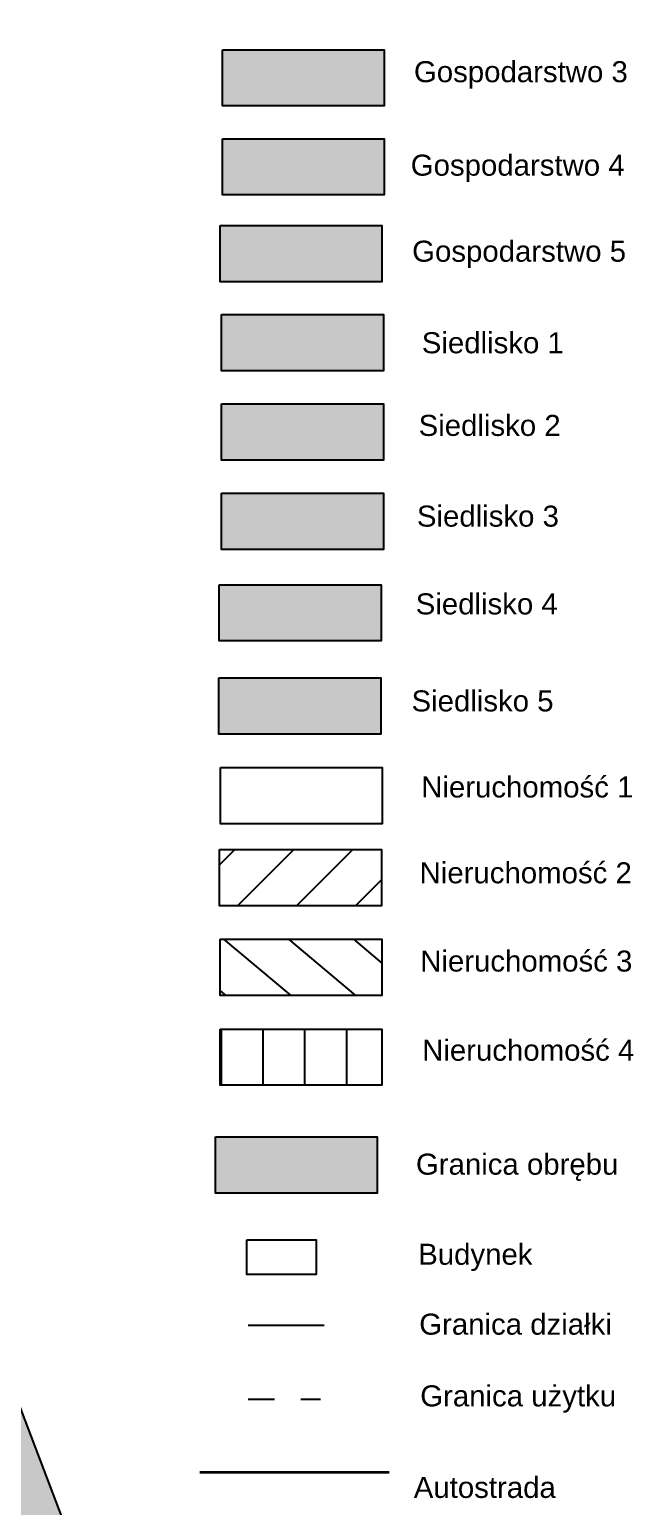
# Model space of a CAD drawing. Header units: millimetres. Extents: x 1380 to 3507, y 977 to 2343.
# Drawn here: x 3075 to 3305, y 1276 to 1838 of the extents above; entities that cross this region are included whole.
import ezdxf

# ---------------------------------------------------------------- set-up
doc = ezdxf.new("R2010")
doc.units = ezdxf.units.MM
doc.linetypes.add('UZYTEK', pattern=[20, 10, -10])
for name, color, linetype in [('Autostrada', 10, 'Continuous'), ('DRUK', 7, 'Continuous'), ('dzialki', 18, 'Continuous'), ('Gospodarstwa', 7, 'Continuous'), ('Obreb', 2, 'Continuous'), ('Uzytki', 250, 'UZYTEK'), ('Władanie', 7, 'Continuous')]:
    doc.layers.add(name, color=color, linetype=linetype)
doc.styles.get("Standard").update_dxf_attribs({"font": 'arial.ttf'})

msp = doc.modelspace()

# ---------------------------------------------------------------- hatches: boundary and pattern name
at = {"layer": 'DRUK', "true_color": 0xf4ee51}
h = msp.add_hatch(color=41, dxfattribs=at)
h.dxf.hatch_style = 1
h.paths.add_polyline_path([(3207.73, 1395.49), (3207.73, 1416.89), (3146.15, 1416.89), (3146.15, 1395.49)])
at = {"layer": 'Obreb', "ltscale": 0.1, "true_color": 0xf4ee51}
h = msp.add_hatch(color=41, dxfattribs=at)
h.dxf.hatch_style = 1
h.paths.add_polyline_path([(1739.27, 2064.25), (1569.18, 2044.6), (1564.53, 2044.15), (1500.42, 2035.92), (1473.15, 2032.87), (1468.93, 1980), (1462.92, 1894.61), (1456.31, 1773.44), (1452.55, 1718.71), (1450.66, 1680.7), (1442.54, 1619.86), (1424.58, 1499.01), (1404.87, 1303.08), (1390.68, 1109.1), (1379.54, 977.39), (1416.06, 982.26), (1503.01, 993.87), (1504.63, 994.09), (1506.25, 994.3), (1621.93, 1009.75), (1623.42, 1009.95), (1726.06, 1023.65), (1744.84, 1026.16), (1749.27, 1026.75), (2001.11, 1060.37), (2068.99, 1069.43), (2152.68, 1080.6), (2558.18, 1139.98), (2925.58, 1191.89), (2950.42, 1195.27), (3034.81, 1077.94), (3080.44, 1228.22), (3101.82, 1235.05), (3049.2, 1373.09), (3047.94, 1379.97), (3036.54, 1465.16), (3034.11, 1481.41), (3037.35, 1523.54), (3064.08, 1535.14), (3042.44, 1582.63), (3034.82, 1599.34), (3026.23, 1623.42), (3022.72, 1647.12), (3015.17, 1693.82), (3010.46, 1738.63), (3007.5, 1779.8), (3007.5, 1828.93), (2995.54, 1854.86), (2982.24, 1913.84), (2978.33, 1926.18), (2939.25, 2070.19), (2911.03, 2085.83), (2875.11, 2109.04), (2851.35, 2127.45), (2832.79, 2142.28), (2800.7, 2188.75), (2762.52, 2156.94), (2761.01, 2154.88), (2592.26, 2137.52), (2569.19, 2140.22), (2541.29, 2148.28), (2358.61, 2230.49), (2370.36, 2167.83), (2372.08, 2158.65), (2124.8, 2119.92), (1843.77, 2075.91), (1839.89, 2076.73), (1821.8, 2074.33), (1789.76, 2070.08)])
h.paths.add_polyline_path([(1792.84, 2045.27), (1825.09, 2049.55), (1838.91, 2051.38), (1843.08, 2050.5), (2128.67, 2095.22), (2401.4, 2137.94), (2394.93, 2172.44), (2392, 2188.04), (2532.65, 2124.75), (2564.24, 2115.63), (2592.09, 2112.37), (2774.63, 2131.15), (2780.88, 2139.71), (2795.68, 2152.03), (2814.31, 2125.04), (2835.89, 2107.8), (2860.65, 2088.62), (2898.18, 2064.37), (2917.89, 2053.45), (2954.34, 1919.13), (2958.08, 1907.3), (2971.73, 1846.78), (2982.5, 1823.44), (2982.5, 1778.91), (2985.55, 1736.43), (2990.38, 1690.52), (2998.01, 1643.29), (3001.86, 1617.33), (3011.63, 1589.94), (3019.69, 1572.27), (3030.77, 1547.94), (3018.26, 1542.51), (3013.6, 1540.82), (3008.97, 1480.5), (3011.79, 1461.65), (3023.24, 1376.04), (3025.03, 1366.32), (3069.05, 1250.82), (3060.33, 1248.04), (3025.58, 1133.59), (2961.94, 1222.07), (2922.15, 1216.65), (2554.62, 1164.73), (2149.21, 1105.36), (2065.68, 1094.21), (1997.8, 1085.15), (1745.96, 1051.53), (1741.53, 1050.94), (1722.75, 1048.43), (1620.11, 1034.73), (1618.62, 1034.53), (1502.94, 1019.08), (1501.32, 1018.87), (1499.71, 1018.65), (1412.75, 1007.04), (1407.07, 1006.29), (1415.61, 1107.14), (1429.78, 1300.92), (1449.4, 1495.92), (1467.3, 1616.37), (1475.58, 1678.42), (1477.51, 1717.23), (1481.26, 1771.9), (1487.87, 1893.05), (1493.86, 1978.13), (1496.43, 2010.32), (1503.4, 2011.1), (1567.32, 2019.31), (1571.82, 2019.74), (1742.14, 2039.42)], flags=16)
at = {"layer": 'Władanie', "true_color": 0xff9470}
h = msp.add_hatch(color=21, dxfattribs=at)
h.dxf.hatch_style = 1
h.paths.add_polyline_path([(3148.82, 1830.51), (3148.82, 1809.11), (3210.39, 1809.11), (3210.39, 1830.51)])
at = {"layer": 'Władanie', "true_color": 0xecea74}
h = msp.add_hatch(color=41, dxfattribs=at)
h.dxf.hatch_style = 1
h.paths.add_polyline_path([(3148.82, 1796.63), (3148.82, 1775.24), (3210.39, 1775.24), (3210.39, 1796.63)])
at = {"layer": 'Władanie', "true_color": 0xbbd846}
h = msp.add_hatch(color=63, dxfattribs=at)
h.dxf.hatch_style = 1
h.paths.add_polyline_path([(3209.5, 1742.26), (3209.5, 1763.65), (3147.92, 1763.65), (3147.92, 1742.26)])
at = {"layer": 'Władanie', "true_color": 0xba73a0}
h = msp.add_hatch(color=233, dxfattribs=at)
h.dxf.hatch_style = 1
h.paths.add_polyline_path([(3210.08, 1708.35), (3210.08, 1729.74), (3148.51, 1729.74), (3148.51, 1708.35)])
at = {"layer": 'Władanie', "true_color": 0x6993b0}
h = msp.add_hatch(color=153, dxfattribs=at)
h.dxf.hatch_style = 1
h.paths.add_polyline_path([(3210.08, 1674.38), (3210.08, 1695.78), (3148.51, 1695.78), (3148.51, 1674.38)])
at = {"layer": 'Władanie', "true_color": 0xff622e}
h = msp.add_hatch(color=30, dxfattribs=at)
h.dxf.hatch_style = 1
h.paths.add_polyline_path([(3148.51, 1661.81), (3148.51, 1640.42), (3210.08, 1640.42), (3210.08, 1661.81)])
at = {"layer": 'Władanie', "true_color": 0xd7d41d}
h = msp.add_hatch(color=52, dxfattribs=at)
h.dxf.hatch_style = 1
h.paths.add_polyline_path([(3209.19, 1605.56), (3209.19, 1626.95), (3147.61, 1626.95), (3147.61, 1605.56)])
at = {"layer": 'Władanie', "true_color": 0x8ea824}
h = msp.add_hatch(color=54, dxfattribs=at)
h.dxf.hatch_style = 1
h.paths.add_polyline_path([(3209.04, 1570.14), (3209.04, 1591.53), (3147.47, 1591.53), (3147.47, 1570.14)])
at = {"layer": 'Władanie'}
h = msp.add_hatch(dxfattribs=at)
h.set_pattern_fill('ANSI31', color=256, scale=5)
h.set_pattern_definition([(45, (21.086, 55.147), (-11.22532, 11.22532), [])])
h.paths.add_polyline_path([(3209.29, 1504.82), (3209.29, 1526.22), (3147.71, 1526.22), (3147.71, 1504.82)])
h = msp.add_hatch(dxfattribs=at)
h.set_pattern_fill('ANSI31', color=256, scale=5, angle=275)
h.set_pattern_definition([(320, (21.086, 55.147), (10.20425, 12.160956), [])])
h.paths.add_polyline_path([(3147.91, 1492.06), (3147.91, 1470.66), (3209.49, 1470.66), (3209.49, 1492.06)])
h = msp.add_hatch(dxfattribs=at)
h.set_pattern_fill('ANSI31', color=256, scale=5, angle=45)
h.set_pattern_definition([(90, (21.086, 55.147), (-15.875, 0), [])])
h.paths.add_polyline_path([(3147.91, 1457.89), (3147.91, 1436.5), (3209.49, 1436.5), (3209.49, 1457.89)])

# ---------------------------------------------------------------- linework, layer by layer
at = {"layer": 'Autostrada', "lineweight": 35, "ltscale": 0.1}
msp.add_lwpolyline([(3140.26, 1289.3), (3212.2, 1289.3)], dxfattribs=at)
at = {"layer": 'dzialki'}
msp.add_lwpolyline([(3158.63, 1345.2), (3187.57, 1345.2)], dxfattribs=at)
at = {"layer": 'Gospodarstwa', "color": 250}
for points in [[(3148.82, 1830.51), (3210.39, 1830.51), (3210.39, 1809.11), (3148.82, 1809.11)], [(3148.82, 1796.63), (3210.39, 1796.63), (3210.39, 1775.24), (3148.82, 1775.24)], [(3147.92, 1763.65), (3209.5, 1763.65), (3209.5, 1742.26), (3147.92, 1742.26)], [(3148.51, 1729.74), (3210.08, 1729.74), (3210.08, 1708.35), (3148.51, 1708.35)], [(3148.51, 1695.78), (3210.08, 1695.78), (3210.08, 1674.38), (3148.51, 1674.38)], [(3148.51, 1661.81), (3210.08, 1661.81), (3210.08, 1640.42), (3148.51, 1640.42)], [(3147.61, 1626.95), (3209.19, 1626.95), (3209.19, 1605.56), (3147.61, 1605.56)], [(3147.47, 1591.53), (3209.04, 1591.53), (3209.04, 1570.14), (3147.47, 1570.14)], [(3148.07, 1557.39), (3209.65, 1557.39), (3209.65, 1535.99), (3148.07, 1535.99)], [(3147.71, 1526.22), (3209.29, 1526.22), (3209.29, 1504.82), (3147.71, 1504.82)], [(3147.91, 1492.06), (3209.49, 1492.06), (3209.49, 1470.66), (3147.91, 1470.66)], [(3147.91, 1457.89), (3209.49, 1457.89), (3209.49, 1436.5), (3147.91, 1436.5)], [(3146.15, 1416.89), (3207.73, 1416.89), (3207.73, 1395.49), (3146.15, 1395.49)], [(3158.07, 1377.71), (3184.47, 1377.71), (3184.47, 1364.52), (3158.07, 1364.52)]]:
    msp.add_lwpolyline(points, close=True, dxfattribs=at)
at = {"layer": 'Obreb'}
msp.add_lwpolyline([(2995.54, 1854.86), (3007.5, 1828.93), (3007.5, 1779.8), (3010.46, 1738.63), (3015.17, 1693.82), (3022.72, 1647.12), (3026.23, 1623.42), (3034.82, 1599.34), (3042.44, 1582.63), (3064.08, 1535.14), (3037.35, 1523.54), (3034.11, 1481.41), (3036.54, 1465.16), (3047.94, 1379.97), (3049.2, 1373.09), (3101.82, 1235.05), (3080.44, 1228.22), (3034.81, 1077.94), (2950.42, 1195.27), (2925.58, 1191.89), (2558.18, 1139.98)], dxfattribs=at)
at = {"layer": 'Uzytki'}
msp.add_lwpolyline([(3158.63, 1317.04), (3186.14, 1317.04)], dxfattribs=at)

# ---------------------------------------------------------------- texts
at = {"layer": 'Gospodarstwa', "color": 250}
for s, p in [('Gospodarstwo 3', (3221.69, 1818.15)), ('Gospodarstwo 4', (3220.48, 1782.59)), ('Gospodarstwo 5', (3221.01, 1749.85)), ('Siedlisko 1', (3224.67, 1715.02)), ('Siedlisko 2', (3223.47, 1683.58)), ('Siedlisko 3', (3222.81, 1649.06)), ('Siedlisko 4', (3222.36, 1615.67)), ('Siedlisko 5', (3220.76, 1578.75)), ('Nieruchomość 1', (3224.44, 1546.02)), ('Nieruchomość 2', (3223.84, 1513.36)), ('Nieruchomość 3', (3224.06, 1479.78)), ('Nieruchomość 4', (3224.8, 1445.86)), ('Granica obrębu', (3222.45, 1402.5)), ('Budynek', (3223.31, 1368.23)), ('Granica działki', (3223.7, 1341.63)), ('Granica użytku', (3224.08, 1314.35)), ('Autostrada', (3221.62, 1279.52))]:
    msp.add_text(s, height=8, dxfattribs=at).set_placement(p)

doc.saveas('drawing.dxf')
